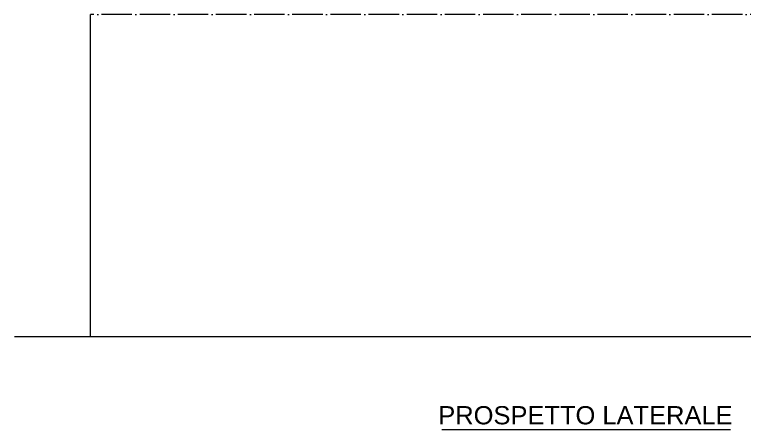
# Model space of a CAD drawing. Header units: centimetres. Extents: x 5667 to 17750, y 274 to 6203.
# Drawn here: x 12633 to 13209, y 1419 to 1747 of the extents above; entities that cross this region are included whole.
import ezdxf

# ---------------------------------------------------------------- set-up
doc = ezdxf.new("R2010")
doc.units = ezdxf.units.CM
doc.header["$MEASUREMENT"] = 0
doc.linetypes.add('ACAD_ISO04W100', pattern=[30, 24, -3, 0, -3])
doc.layers.add('A-WALL-FULL', color=7, linetype='Continuous', lineweight=20)
doc.layers.add('G-ANNO-TEXT', color=3, linetype='Continuous', lineweight=18)
doc.styles.add('underline', font='arial.ttf')

msp = doc.modelspace()

# ---------------------------------------------------------------- linework, layer by layer
at = {"layer": 'A-WALL-FULL'}
for p, q in [((12692.73, 1492.6), (12692.73, 1746.6)), ((13652.73, 1492.6), (12632.73, 1492.6))]:
    msp.add_line(p, q, dxfattribs=at)
at = {"layer": 'A-WALL-FULL', "linetype": 'ACAD_ISO04W100'}
msp.add_line((13297.24, 1746.6), (12692.73, 1746.6), dxfattribs=at)
at = {"layer": 'G-ANNO-TEXT'}
msp.add_line((12969.95, 1419.48), (13197.62, 1419.48), dxfattribs=at)

# ---------------------------------------------------------------- texts
at = {"layer": 'G-ANNO-TEXT', "style": 'underline'}
msp.add_text('PROSPETTO LATERALE', height=14.3814, dxfattribs=at).set_placement((12967.02, 1423.46))

doc.saveas('drawing.dxf')
